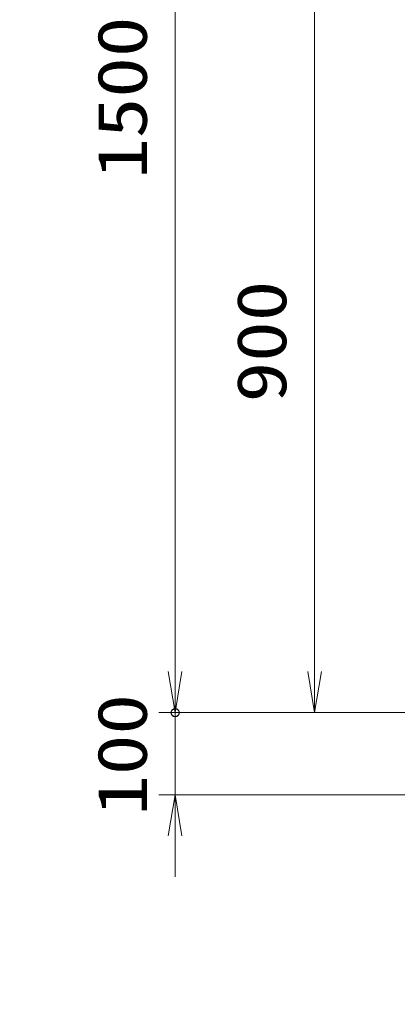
# Model space of a CAD drawing. Units: millimetres at full size. Extents: x -5940 to 5940, y -4200 to 4200.
# Drawn here: x -3646 to -3185, y -2170 to -973 of the extents above; entities that cross this region are included whole.
import ezdxf
from ezdxf.enums import TextEntityAlignment as Align

# ---------------------------------------------------------------- set-up
doc = ezdxf.new("R2010")
doc.units = ezdxf.units.MM
doc.header["$LTSCALE"] = 20
doc.header["$PDMODE"] = 32
doc.header["$PDSIZE"] = 10
doc.layers.add('0-4_寸法線', color=4, linetype='Continuous', lineweight=18)
doc.layers.add('0-5_0', color=7, linetype='Continuous', lineweight=18)
doc.layers.add('0-6_Defpoints', color=7, linetype='Continuous')
doc.styles.add('ＭＳ ゴシック', font='')
doc.styles.get('ＭＳ ゴシック').set_extended_font_data('MS Gothic')

# ---------------------------------------------------------------- blocks, each defined once
blk = doc.blocks.new('_Open')
at = {"layer": '0-5_0'}
blk.add_line((-20, 3.333), (0, 0), dxfattribs=at)
blk.add_lwpolyline([(-20, -3.333), (0, 0), (-20, 0)], dxfattribs=at)
blk = doc.blocks.new('S34')
at = {"layer": '0-4_寸法線'}
for points in [[(-2868475.5, 54417615.6), (-2855712.9, 54417615.6), (-2847787.1, 54436941.1), (-2847407.6, 54437866.3)], [(-2847632.9, 54436877.9), (-2847407.6, 54437866.3), (-2847941.3, 54437004.4)]]:
    blk.add_lwpolyline(points, dxfattribs=at)
at = {"layer": '0-4_寸法線', "color": 254, "style": 'ＭＳ ゴシック'}
for s, width, p in [('オ-ルアンカ-', 0.8, (-2868544.7, 54419955)), ('M12×120 ユニクロ', 0.9, (-2868667.5, 54417855))]:
    blk.add_text(s, height=1212, dxfattribs=dict(at, width=width)).set_placement(p, align=Align.BOTTOM_LEFT)

msp = doc.modelspace()

# ---------------------------------------------------------------- linework, layer by layer
at = {"layer": '0-4_寸法線'}
for p, q in [((-3456.12, -317.03), (-3456.12, -1817.03)), ((-3286.12, -1817.03), (-3286.12, -917.03)), ((-3456.12, -1767.03), (-3456.12, -1717.03)), ((-2743.52, -1817.03), (-3476.12, -1817.03)), ((-2743.52, -1817.03), (-3476.12, -1817.03)), ((-3456.12, -1917.03), (-3456.12, -1817.03)), ((-2743.52, -1817.03), (-3306.12, -1817.03)), ((-2743.52, -1917.03), (-3476.12, -1917.03)), ((-3456.12, -1967.03), (-3456.12, -2017.03))]:
    msp.add_line(p, q, dxfattribs=at)
at = {"layer": '0-6_Defpoints'}
msp.add_point((-3456.12, -1817.03), dxfattribs=at)
msp.add_point((-3456.12, -1817.03), dxfattribs=at)

# ---------------------------------------------------------------- block references
at = {"layer": '0-4_寸法線', "xscale": 2.5, "yscale": 2.5}
for p, rotation in [((-3456.12, -1817.03), 270), ((-3456.12, -1817.03), 270), ((-3286.12, -1817.03), 270), ((-3456.12, -1917.03), 90)]:
    msp.add_blockref('_Open', p, dxfattribs=dict(at, rotation=rotation))
at = {"layer": '0-4_寸法線', "xscale": 0.05, "yscale": 0.05}
msp.add_blockref('S34', (139783.64, -2723824.98), dxfattribs=at)

# ---------------------------------------------------------------- texts
at = {"layer": '0-4_寸法線', "color": 254, "style": 'ＭＳ ゴシック', "width": 1.2}
for s, p in [('1500', (-3472.46, -1166.63)), ('900', (-3302.46, -1439.03)), ('100', (-3472.46, -1942.63))]:
    msp.add_text(s, height=60.56, rotation=90, dxfattribs=at).set_placement(p, align=Align.BOTTOM_LEFT)

doc.saveas('drawing.dxf')
